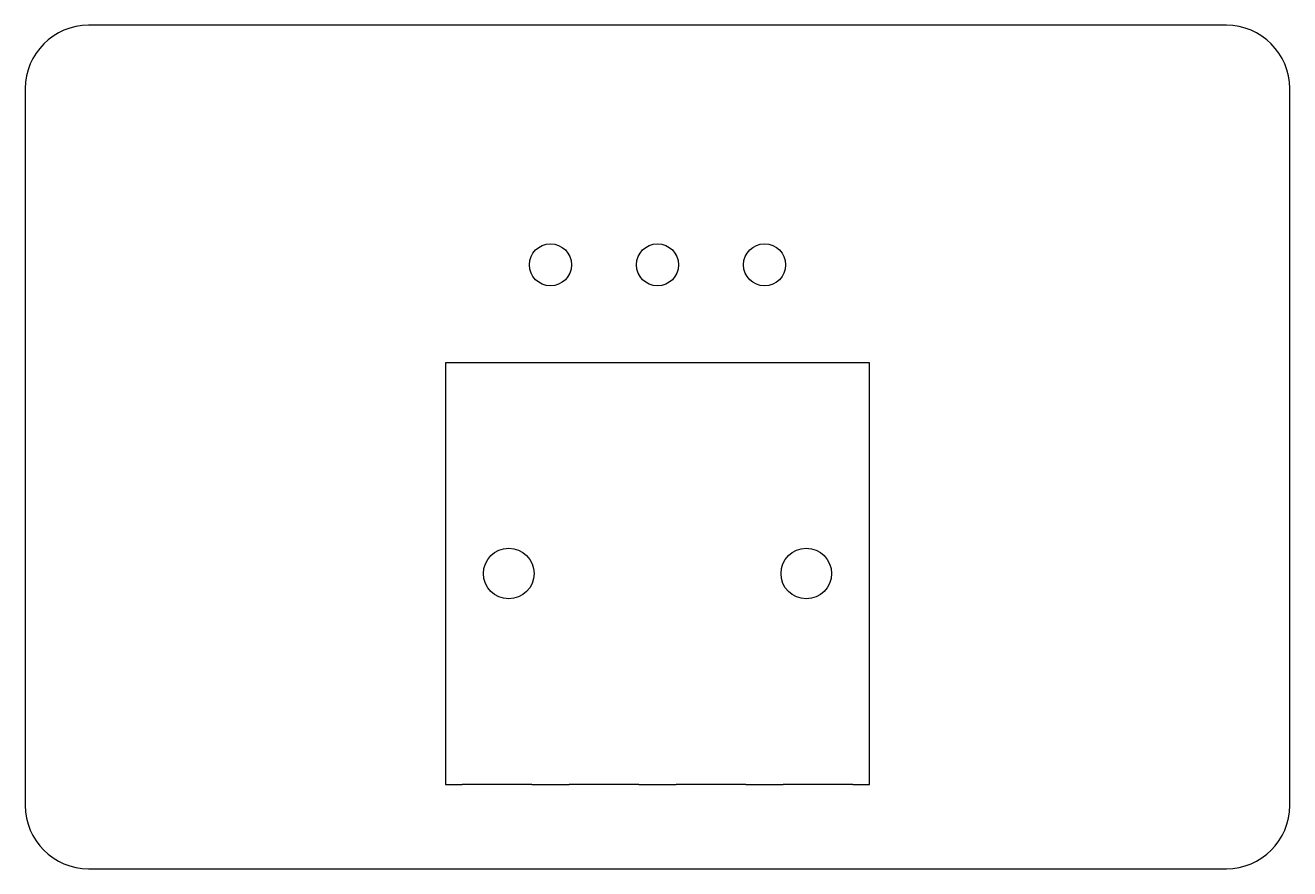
# Model space of a CAD drawing. Header units: millimetres. Extents: x 19.4 to 49.4, y 59.9 to 79.9.
import ezdxf

# ---------------------------------------------------------------- set-up
doc = ezdxf.new("R2010")
doc.units = ezdxf.units.MM
doc.header["$LTSCALE"] = 0.5
doc.linetypes.add('SLD-Solid', pattern=[0])

msp = doc.modelspace()

# ---------------------------------------------------------------- linework, layer by layer
at = {"color": 7, "linetype": 'SLD-Solid', "lineweight": 25}
for p, q in [((47.911, 79.887), (20.911, 79.887)), ((19.411, 78.387), (19.411, 61.387)), ((49.411, 61.387), (49.411, 78.387)), ((29.776, 71.887), (29.381, 71.887)), ((29.381, 71.887), (29.381, 61.887)), ((31.426, 71.887), (29.776, 71.887)), ((32.316, 71.887), (31.426, 71.887)), ((33.966, 71.887), (32.316, 71.887)), ((34.856, 71.887), (33.966, 71.887)), ((36.506, 71.887), (34.856, 71.887)), ((37.396, 71.887), (36.506, 71.887)), ((39.046, 71.887), (37.396, 71.887)), ((39.441, 71.887), (39.046, 71.887)), ((39.441, 61.887), (39.441, 71.887)), ((29.381, 61.887), (29.776, 61.887)), ((31.426, 61.887), (29.776, 61.887)), ((31.426, 61.887), (32.316, 61.887)), ((33.966, 61.887), (32.316, 61.887)), ((33.966, 61.887), (34.856, 61.887)), ((36.506, 61.887), (34.856, 61.887)), ((36.506, 61.887), (37.396, 61.887)), ((39.046, 61.887), (37.396, 61.887)), ((39.046, 61.887), (39.441, 61.887)), ((20.911, 59.887), (47.911, 59.887))]:
    msp.add_line(p, q, dxfattribs=at)
for centre, radius in [((31.871, 74.207), 0.5), ((34.411, 74.207), 0.5), ((36.951, 74.207), 0.5), ((30.881, 66.887), 0.6), ((37.941, 66.887), 0.6)]:
    msp.add_circle(centre, radius, dxfattribs=at)
for centre, start, end in [((20.911, 78.387), 90, 180), ((47.911, 78.387), 0, 90), ((20.911, 61.387), 180, 270), ((47.911, 61.387), 270, 0)]:
    msp.add_arc(centre, 1.5, start, end, dxfattribs=at)

doc.saveas('drawing.dxf')
